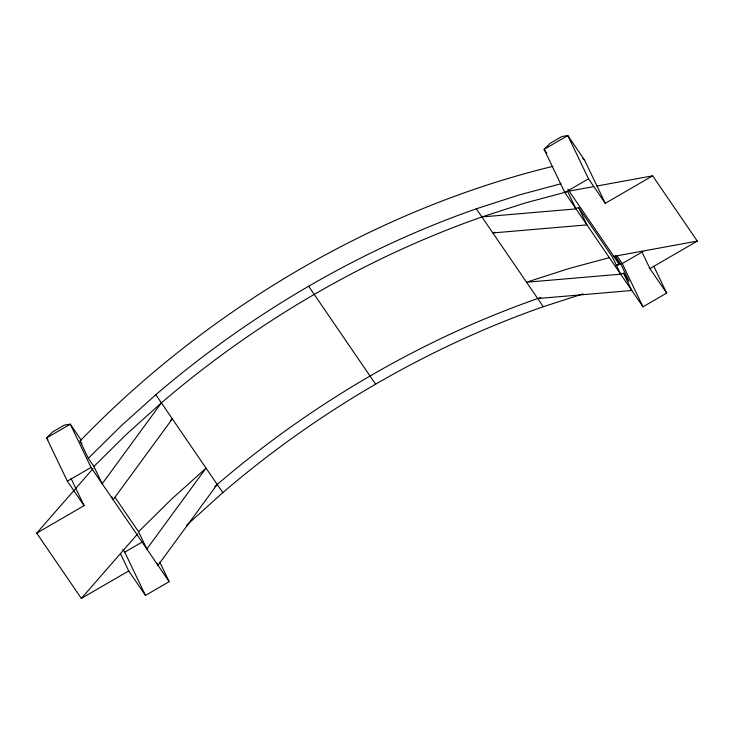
<?xml version="1.0" encoding="UTF-8"?>
<svg xmlns="http://www.w3.org/2000/svg" width="734" height="734" viewBox="0 0 734 734"><rect width="100%" height="100%" fill="white"/><g stroke="black" fill="none" stroke-linecap="round" stroke-linejoin="round"><path stroke-width="1.1" d="M481.899 216.952L575.997 208.896L567.712 191.592L524.792 203.098L481.899 216.952A714.191 495.789 -34.4 0 0 161.397 402.874L102.191 483.752L93.897 466.448L88.319 458.291L80.034 440.987A714.191 495.789 -34.4 0 1 552.748 166.398M540.921 297.509L537.71 298.545A714.191 495.789 -34.4 0 0 217.209 484.468L158.003 565.354L157.021 563.317M120.44 553.629L128.725 570.933L81.346 598.421L36.7 533.141L93.08 468.54M81.346 598.421L137.726 533.82M88.319 458.291L121.202 425.83L155.819 394.708A714.191 495.789 -34.4 0 1 476.32 208.786L519.213 194.941L561.033 183.729M93.897 466.448L126.78 433.987L161.397 402.874M138.552 531.728L171.426 499.267L206.043 468.154L146.837 549.032L138.552 531.728L115.018 497.322M186.564 525.333L222.787 492.633A714.191 495.789 -34.4 0 1 543.288 306.711L582.97 293.903M170.646 420.38L172.334 418.866L113.128 499.744L111.669 496.689M214.677 486.743L217.209 484.468M67.335 481.174L91.025 467.43L70.308 424.179L64.427 425.087L52.582 431.959L46.618 437.923L67.335 481.174L84.08 505.653L36.7 533.141M564.841 192.574L588.53 178.83L567.804 135.579L561.923 136.487L550.078 143.359L544.114 149.323L564.841 192.574L642.975 306.812L666.665 293.077L653.829 266.295M588.53 178.83L605.275 203.318L652.654 175.83L697.3 241.11L649.92 268.598L666.665 293.077M159.783 562.106L169.159 581.667L145.47 595.412L124.743 552.161L142.515 541.857M642.975 306.812L622.249 263.561L642.975 251.542M494.982 232.256L492.835 232.944L586.943 224.888L578.649 207.594L575.346 208.474M609.055 257.762L569.437 268.378L526.544 282.232L620.652 274.177L612.358 256.872L578.649 207.594M620.221 274.076L623.524 273.195L629.102 281.351L620.808 264.057L615.23 255.891L619.377 264.543A714.191 495.789 -34.4 0 0 616.083 265.341M569.144 191.106L593.641 186.619M596.981 186.014L652.654 175.83M613.798 256.386L697.3 241.11M537.71 298.545L631.809 290.499L623.524 273.195M582.768 158.645L584.548 160.058L605.275 203.318M584.548 160.058L567.804 135.579L544.114 149.323L546.692 153.094M617.092 256.028L622.249 263.561M567.905 189.289L619.377 264.543M476.32 208.786L543.288 306.711M308.647 286.26L375.615 384.176M155.819 394.708L222.787 492.633M81.254 440.18L70.308 424.179L46.618 437.923L47.903 439.804M80.034 440.987L81.896 443.712M91.025 467.43L169.159 581.667M122.817 549.335L124.743 552.161M128.725 570.933L145.47 595.412M641.626 251.294L649.92 268.598M71.005 478.375L84.08 505.653M616.413 265.121A714.191 495.789 -34.4 0 1 620.808 264.057"/></g></svg>
